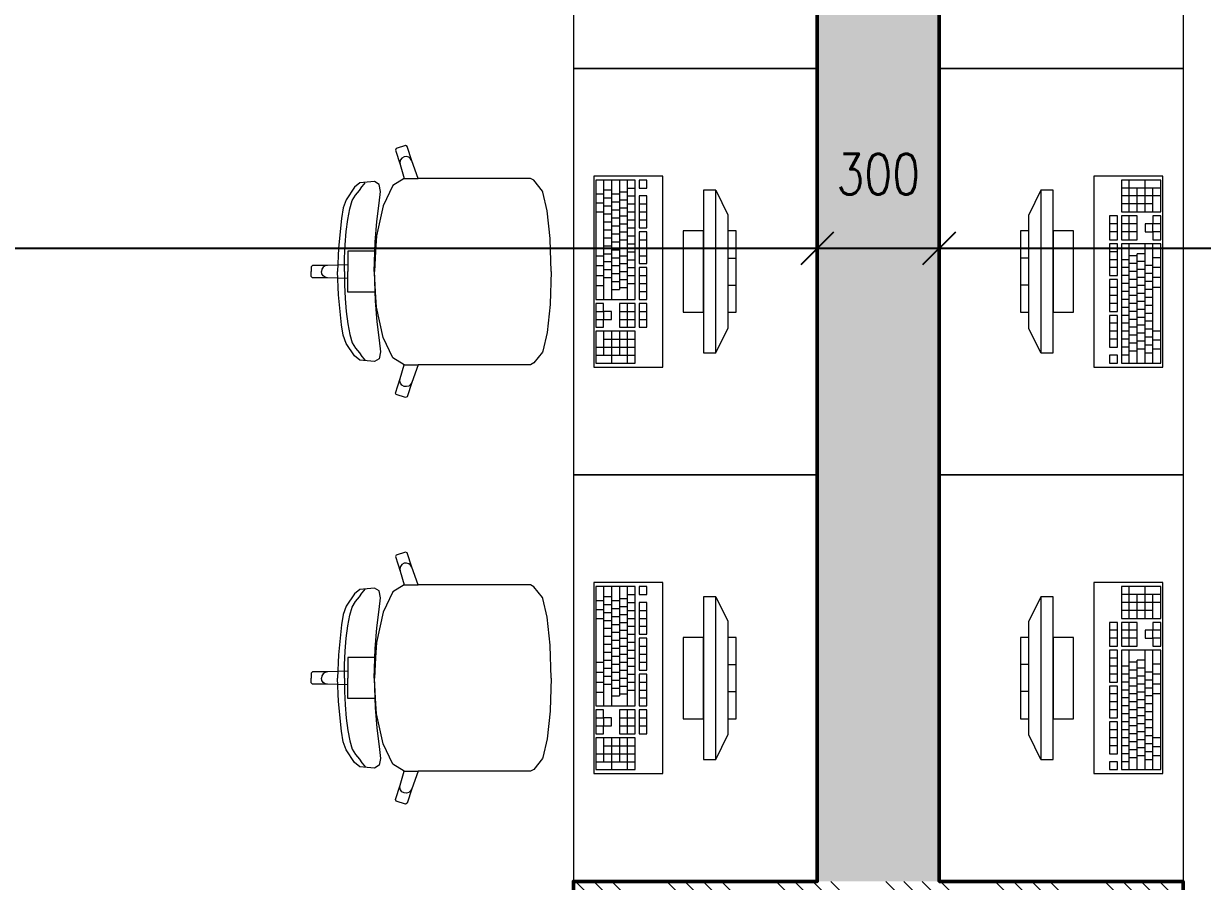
# Model space of a CAD drawing. Header units: millimetres. Extents: x 89194 to 559352, y -753138 to -204019.
# Drawn here: x 342595 to 345496, y -415149 to -413039 of the extents above; entities that cross this region are included whole.
import ezdxf

# ---------------------------------------------------------------- set-up
doc = ezdxf.new("R2010")
doc.units = ezdxf.units.MM
doc.header["$LTSCALE"] = 400
doc.header["$PDMODE"] = 3
for name, color, linetype, lineweight in [('RG_koty', 7, 'Continuous', 9), ('RG_nábytek', 32, 'Continuous', 9), ('RG_zdivo nové', 1, 'Continuous', 50), ('RG_šrafy', 253, 'Continuous', 9)]:
    doc.layers.add(name, color=color, linetype=linetype, lineweight=lineweight)
doc.styles.add('Koty', font='romans.shx', dxfattribs={"width": 0.8})
doc.dimstyles.new('RG_50_vnitřní', dxfattribs={"dimscale": 50, "dimtxt": 2, "dimasz": 1.6, "dimexe": 1.15, "dimexo": 0, "dimgap": 1, "dimtad": 1, "dimdec": 0, "dimrnd": 5, "dimzin": 0, "dimdsep": 46, "dimtxsty": 'Koty', "dimblk1": 'OBLIQUE', "dimblk2": 'OBLIQUE', "dimsah": 1, "dimcen": 0.09, "dimclrd": 256, "dimclre": 256, "dimclrt": 2, "dimazin": 0, "dimtfac": 1, "dimtdec": 0, "dimtmove": 2, "dimatfit": 3, "dimfxl": 1.15, "dimfxlon": 1, "dimtolj": 1, "dimtzin": 0, "dimarcsym": 0})

# ---------------------------------------------------------------- blocks, each defined once
blk = doc.blocks.new('nabytek_c_1_01')
at = {"layer": 'RG_nábytek'}
for p, q in [((343948.4, -412098.9), (343948.4, -413098.9)), ((344548.4, -413098.9), (344548.4, -412098.9)), ((343948.4, -413098.9), (344548.4, -413098.9)), ((344548.4, -413098.9), (343948.4, -413098.9)), ((343948.4, -413098.9), (343948.4, -414098.9)), ((344548.4, -414098.9), (344548.4, -413098.9)), ((343512.5, -413296.4), (343510.6, -413300.2)), ((343510.6, -413300.2), (343522, -413335.6)), ((343535.2, -413288.9), (343512.5, -413296.4)), ((343539, -413290.9), (343535.2, -413288.9)), ((343550.4, -413326.3), (343539, -413290.9)), ((343522.9, -413324.1), (343521.3, -413329.8)), ((343521.3, -413329.8), (343522, -413335.6)), ((343526.5, -413319.5), (343522.9, -413324.1)), ((343531.6, -413316.6), (343526.5, -413319.5)), ((343537.4, -413315.9), (343531.6, -413316.6)), ((343543, -413317.5), (343537.4, -413315.9)), ((343547.6, -413321.2), (343543, -413317.5)), ((343550.4, -413326.3), (343547.6, -413321.2)), ((343566.1, -413369.7), (343550.4, -413326.3)), ((343522, -413335.6), (343531.6, -413369.8)), ((343422.6, -413380.8), (343409.4, -413391.4)), ((343458.7, -413377.5), (343422.6, -413380.8)), ((343428, -413390.2), (343433.2, -413383.9)), ((343433.2, -413383.9), (343435.8, -413380.2)), ((343470.2, -413384.3), (343458.7, -413377.5)), ((343473.3, -413401.5), (343470.2, -413384.3)), ((343503.8, -413387.1), (343480, -413436.8)), ((343531.6, -413369.8), (343503.8, -413387.1)), ((343531.8, -413369.7), (343531.6, -413369.8)), ((343531.8, -413369.7), (343566.1, -413369.7)), ((343775.2, -413369.7), (343566.1, -413369.7)), ((343811.3, -413369.7), (343775.2, -413369.7)), ((343842.3, -413369.7), (343811.3, -413369.7)), ((343850.9, -413374.2), (343842.3, -413369.7)), ((343872.1, -413401), (343850.9, -413374.2)), ((344168.4, -413363.9), (343998.4, -413363.9)), ((343998.4, -413363.9), (343998.4, -413833.9)), ((344003.2, -413373.7), (344003.2, -413667.5)), ((344100.2, -413373.7), (344003.2, -413373.7)), ((344022.6, -413373.7), (344022.6, -413667.5)), ((344042, -413373.7), (344042, -413667.5)), ((344061.4, -413373.7), (344061.4, -413643)), ((344080.8, -413373.7), (344080.8, -413667.5)), ((344100.2, -413667.5), (344100.2, -413373.7)), ((344109.9, -413373.7), (344109.9, -413393.3)), ((344129.3, -413373.7), (344109.9, -413373.7)), ((344129.3, -413393.3), (344129.3, -413373.7)), ((344168.4, -413833.9), (344168.4, -413363.9)), ((343409.4, -413391.4), (343389.3, -413422.4)), ((343404.1, -413424.1), (343411.8, -413410.9)), ((343411.8, -413410.9), (343421.8, -413399.2)), ((343421.8, -413399.2), (343428, -413390.2)), ((343470.7, -413430.4), (343473.3, -413401.5)), ((343872.9, -413403.2), (343872.1, -413401)), ((343883.6, -413449.1), (343872.9, -413403.2)), ((344003.2, -413408), (344022.6, -413408)), ((344022.6, -413398.2), (344042, -413398.2)), ((344042, -413408), (344061.4, -413408)), ((344061.4, -413403.1), (344080.8, -413403.1)), ((344080.8, -413393.3), (344100.2, -413393.3)), ((344080.8, -413412.9), (344100.2, -413412.9)), ((344109.9, -413393.3), (344129.3, -413393.3)), ((344109.9, -413412.9), (344109.9, -413491.2)), ((344129.3, -413412.9), (344109.9, -413412.9)), ((344129.3, -413491.2), (344129.3, -413412.9)), ((344268.4, -413398.9), (344268.4, -413798.9)), ((344298.4, -413398.9), (344268.4, -413398.9)), ((344298.4, -413798.9), (344298.4, -413398.9)), ((344298.4, -413398.9), (344328.4, -413458.9)), ((343382.1, -413442.4), (343377.3, -413468.2)), ((343389.3, -413422.4), (343382.1, -413442.4)), ((343392.9, -413470.4), (343397.8, -413444.5)), ((343397.8, -413444.5), (343404.1, -413424.1)), ((343480, -413436.8), (343464.1, -413511.2)), ((343464.9, -413475.7), (343470.7, -413430.4)), ((344003.2, -413430), (344022.6, -413430)), ((344022.6, -413417.8), (344042, -413417.8)), ((344022.6, -413437.4), (344042, -413437.4)), ((344042, -413427.6), (344061.4, -413427.6)), ((344061.4, -413422.7), (344080.8, -413422.7)), ((344061.4, -413442.3), (344080.8, -413442.3)), ((344080.8, -413432.5), (344100.2, -413432.5)), ((344109.9, -413432.5), (344129.3, -413432.5)), ((343377.3, -413468.2), (343370.3, -413541.4)), ((343389.2, -413500.4), (343392.9, -413470.4)), ((343890.8, -413517.8), (343883.6, -413449.1)), ((344003.2, -413452.1), (344022.6, -413452.1)), ((344022.6, -413457), (344042, -413457)), ((344042, -413447.2), (344061.4, -413447.2)), ((344042, -413466.8), (344061.4, -413466.8)), ((344061.4, -413461.9), (344080.8, -413461.9)), ((344080.8, -413452.1), (344100.2, -413452.1)), ((344080.8, -413471.6), (344100.2, -413471.6)), ((344109.9, -413452.1), (344129.3, -413452.1)), ((344109.9, -413471.6), (344129.3, -413471.6)), ((344328.4, -413458.9), (344328.4, -413738.9)), ((343386.7, -413532.9), (343389.2, -413500.4)), ((343460.2, -413526.6), (343464.9, -413475.7)), ((344022.6, -413476.5), (344042, -413476.5)), ((344022.6, -413496.1), (344042, -413496.1)), ((344042, -413486.3), (344061.4, -413486.3)), ((344061.4, -413481.4), (344080.8, -413481.4)), ((344061.4, -413501), (344080.8, -413501)), ((344080.8, -413491.2), (344100.2, -413491.2)), ((344109.9, -413491.2), (344129.3, -413491.2)), ((344109.9, -413501), (344109.9, -413579.4)), ((344129.3, -413501), (344109.9, -413501)), ((344129.3, -413579.4), (344129.3, -413501)), ((344218.4, -413498.9), (344218.4, -413698.9)), ((344268.4, -413498.9), (344218.4, -413498.9)), ((344268.4, -413698.9), (344268.4, -413498.9)), ((344328.4, -413498.9), (344328.4, -413698.9)), ((344348.4, -413498.9), (344328.4, -413498.9)), ((344348.4, -413698.9), (344348.4, -413498.9)), ((343385.2, -413566.2), (343386.7, -413532.9)), ((343457.9, -413598.9), (343460.2, -413526.6)), ((343464.1, -413511.2), (343461.7, -413548.6)), ((343890.9, -413518.9), (343890.8, -413517.8)), ((343893.4, -413598.9), (343890.9, -413518.9)), ((344022.6, -413515.7), (344042, -413515.7)), ((344042, -413505.9), (344061.4, -413505.9)), ((344042, -413525.5), (344061.4, -413525.5)), ((344061.4, -413520.6), (344080.8, -413520.6)), ((344080.8, -413510.8), (344100.2, -413510.8)), ((344080.8, -413530.4), (344100.2, -413530.4)), ((344109.9, -413520.6), (344129.3, -413520.6)), ((343370.3, -413541.4), (343368.1, -413598.9)), ((343423, -413548.6), (343393.1, -413548.6)), ((343393.1, -413548.6), (343393.1, -413582)), ((343461.7, -413548.6), (343423, -413548.6)), ((343461.7, -413548.6), (343458.5, -413598.9)), ((344003.2, -413559.8), (344022.6, -413559.8)), ((344022.6, -413535.3), (344042, -413535.3)), ((344022.6, -413554.9), (344042, -413554.9)), ((344042, -413545.1), (344061.4, -413545.1)), ((344061.4, -413540.2), (344080.8, -413540.2)), ((344061.4, -413559.8), (344080.8, -413559.8)), ((344080.8, -413550), (344100.2, -413550)), ((344109.9, -413540.2), (344129.3, -413540.2)), ((344109.9, -413559.8), (344129.3, -413559.8)), ((343306.3, -413583.8), (343303.4, -413586.9)), ((343303.4, -413586.9), (343303.4, -413598.9)), ((343343.2, -413583.8), (343306.3, -413583.8)), ((343332.7, -413588.3), (343329.4, -413593.2)), ((343337.5, -413585), (343332.7, -413588.3)), ((343343.2, -413583.8), (343337.5, -413585)), ((343393.1, -413582), (343343.2, -413583.8)), ((343384.7, -413598.9), (343385.2, -413566.2)), ((343393.1, -413582), (343393.1, -413598.9)), ((344003.2, -413584.3), (344022.6, -413584.3)), ((344022.6, -413574.5), (344042, -413574.5)), ((344042, -413564.7), (344061.4, -413564.7)), ((344042, -413584.3), (344061.4, -413584.3)), ((344061.4, -413579.4), (344080.8, -413579.4)), ((344080.8, -413569.6), (344100.2, -413569.6)), ((344080.8, -413589.1), (344100.2, -413589.1)), ((344109.9, -413579.4), (344129.3, -413579.4)), ((344109.9, -413589.1), (344109.9, -413667.5)), ((344129.3, -413589.1), (344109.9, -413589.1)), ((344129.3, -413667.5), (344129.3, -413589.1)), ((344328.4, -413565.6), (344348.4, -413565.6)), ((343303.4, -413611), (343303.4, -413598.9)), ((343306.3, -413614), (343303.4, -413611)), ((343343.2, -413614), (343306.3, -413614)), ((343329.4, -413593.2), (343328.3, -413598.9)), ((343329.4, -413604.7), (343328.3, -413598.9)), ((343332.7, -413609.6), (343329.4, -413604.7)), ((343337.5, -413612.9), (343332.7, -413609.6)), ((343343.2, -413614), (343337.5, -413612.9)), ((343393.1, -413615.8), (343343.2, -413614)), ((343370.3, -413656.4), (343368.1, -413598.9)), ((343384.7, -413598.9), (343385.2, -413631.7)), ((343393.1, -413615.8), (343393.1, -413598.9)), ((343393.1, -413649.3), (343393.1, -413615.8)), ((343457.9, -413598.9), (343460.2, -413671.2)), ((343461.7, -413649.3), (343458.5, -413598.9)), ((343893.4, -413598.9), (343890.9, -413679)), ((344003.2, -413608.7), (344022.6, -413608.7)), ((344022.6, -413594), (344042, -413594)), ((344022.6, -413613.6), (344042, -413613.6)), ((344042, -413603.8), (344061.4, -413603.8)), ((344061.4, -413598.9), (344080.8, -413598.9)), ((344061.4, -413618.5), (344080.8, -413618.5)), ((344080.8, -413608.7), (344100.2, -413608.7)), ((344109.9, -413608.7), (344129.3, -413608.7)), ((343385.2, -413631.7), (343386.7, -413665)), ((344003.2, -413633.2), (344022.6, -413633.2)), ((344042, -413623.4), (344061.4, -413623.4)), ((344042, -413643), (344061.4, -413643)), ((344061.4, -413638.1), (344080.8, -413638.1)), ((344080.8, -413628.3), (344100.2, -413628.3)), ((344109.9, -413628.3), (344129.3, -413628.3)), ((344109.9, -413647.9), (344129.3, -413647.9)), ((344328.4, -413632.3), (344348.4, -413632.3)), ((343377.3, -413729.6), (343370.3, -413656.4)), ((343386.7, -413665), (343389.2, -413697.5)), ((343423, -413649.3), (343393.1, -413649.3)), ((343461.7, -413649.3), (343423, -413649.3)), ((343460.2, -413671.2), (343464.9, -413722.2)), ((343464.1, -413686.7), (343461.7, -413649.3)), ((344003.2, -413667.5), (344100.2, -413667.5)), ((344003.2, -413677.3), (344003.2, -413736)), ((344022.6, -413677.3), (344003.2, -413677.3)), ((344022.6, -413696.9), (344022.6, -413677.3)), ((344061.4, -413677.3), (344061.4, -413736)), ((344100.2, -413677.3), (344061.4, -413677.3)), ((344080.8, -413677.3), (344080.8, -413736)), ((344100.2, -413736), (344100.2, -413677.3)), ((344109.9, -413667.5), (344129.3, -413667.5)), ((344109.9, -413677.3), (344109.9, -413736)), ((344129.3, -413677.3), (344109.9, -413677.3)), ((344129.3, -413736), (344129.3, -413677.3)), ((343389.2, -413697.5), (343392.9, -413727.5)), ((343480, -413761.1), (343464.1, -413686.7)), ((343890.8, -413680), (343883.6, -413748.8)), ((343890.9, -413679), (343890.8, -413680)), ((344003.2, -413696.9), (344022.6, -413696.9)), ((344042, -413696.9), (344022.6, -413696.9)), ((344022.6, -413696.9), (344022.6, -413716.4)), ((344042, -413716.4), (344042, -413696.9)), ((344061.4, -413696.9), (344100.2, -413696.9)), ((344109.9, -413696.9), (344129.3, -413696.9)), ((344218.4, -413698.9), (344268.4, -413698.9)), ((344328.4, -413698.9), (344348.4, -413698.9)), ((343382.1, -413755.5), (343377.3, -413729.6)), ((343392.9, -413727.5), (343397.8, -413753.4)), ((343464.9, -413722.2), (343470.7, -413767.5)), ((344003.2, -413716.4), (344022.6, -413716.4)), ((344022.6, -413736), (344022.6, -413716.4)), ((344022.6, -413716.4), (344042, -413716.4)), ((344061.4, -413716.4), (344100.2, -413716.4)), ((344109.9, -413716.4), (344129.3, -413716.4)), ((343389.3, -413775.5), (343382.1, -413755.5)), ((343397.8, -413753.4), (343404.1, -413773.8)), ((343503.8, -413810.8), (343480, -413761.1)), ((343883.6, -413748.8), (343872.9, -413794.7)), ((344003.2, -413736), (344022.6, -413736)), ((344003.2, -413745.8), (344003.2, -413824.1)), ((344100.2, -413745.8), (344003.2, -413745.8)), ((344022.6, -413745.8), (344022.6, -413804.6)), ((344042, -413745.8), (344042, -413824.1)), ((344061.4, -413736), (344100.2, -413736)), ((344061.4, -413745.8), (344061.4, -413804.6)), ((344080.8, -413745.8), (344080.8, -413824.1)), ((344100.2, -413824.1), (344100.2, -413745.8)), ((344109.9, -413736), (344129.3, -413736)), ((344298.4, -413798.9), (344328.4, -413738.9)), ((343409.4, -413806.5), (343389.3, -413775.5)), ((343404.1, -413773.8), (343411.8, -413787)), ((343411.8, -413787), (343421.8, -413798.7)), ((343470.7, -413767.5), (343473.3, -413796.4)), ((344003.2, -413785), (344100.2, -413785)), ((344022.6, -413765.4), (344100.2, -413765.4)), ((343422.6, -413817), (343409.4, -413806.5)), ((343421.8, -413798.7), (343428, -413807.7)), ((343458.7, -413820.3), (343422.6, -413817)), ((343428, -413807.7), (343433.2, -413814)), ((343433.2, -413814), (343435.8, -413817.7)), ((343470.2, -413813.6), (343458.7, -413820.3)), ((343473.3, -413796.4), (343470.2, -413813.6)), ((343531.6, -413828.1), (343503.8, -413810.8)), ((343872.1, -413796.9), (343850.9, -413823.7)), ((343872.9, -413794.7), (343872.1, -413796.9)), ((344003.2, -413804.6), (344100.2, -413804.6)), ((344268.4, -413798.9), (344298.4, -413798.9)), ((343522, -413862.3), (343531.6, -413828.1)), ((343531.8, -413828.2), (343531.6, -413828.1)), ((343531.8, -413828.2), (343566.1, -413828.2)), ((343566.1, -413828.2), (343550.4, -413871.6)), ((343775.2, -413828.2), (343566.1, -413828.2)), ((343811.3, -413828.2), (343775.2, -413828.2)), ((343842.3, -413828.2), (343811.3, -413828.2)), ((343850.9, -413823.7), (343842.3, -413828.2)), ((343998.4, -413833.9), (344168.4, -413833.9)), ((344003.2, -413824.1), (344100.2, -413824.1)), ((343510.6, -413897.7), (343522, -413862.3)), ((343521.3, -413868.1), (343522, -413862.3)), ((343522.9, -413873.8), (343521.3, -413868.1)), ((343526.5, -413878.4), (343522.9, -413873.8)), ((343531.6, -413881.3), (343526.5, -413878.4)), ((343543, -413880.4), (343537.4, -413882)), ((343550.4, -413871.6), (343539, -413907)), ((343547.6, -413876.7), (343543, -413880.4)), ((343550.4, -413871.6), (343547.6, -413876.7)), ((343512.5, -413901.5), (343510.6, -413897.7)), ((343535.2, -413908.9), (343512.5, -413901.5)), ((343537.4, -413882), (343531.6, -413881.3)), ((343539, -413907), (343535.2, -413908.9)), ((343948.4, -414098.9), (344548.4, -414098.9)), ((344548.4, -414098.9), (343948.4, -414098.9)), ((343948.4, -414098.9), (343948.4, -415098.9)), ((344548.4, -415098.9), (344548.4, -414098.9)), ((343512.5, -414296.4), (343510.6, -414300.2)), ((343510.6, -414300.2), (343522, -414335.6)), ((343535.2, -414288.9), (343512.5, -414296.4)), ((343537.4, -414315.9), (343531.6, -414316.6)), ((343539, -414290.9), (343535.2, -414288.9)), ((343543, -414317.5), (343537.4, -414315.9)), ((343550.4, -414326.3), (343539, -414290.9)), ((343522.9, -414324.1), (343521.3, -414329.8)), ((343521.3, -414329.8), (343522, -414335.6)), ((343522, -414335.6), (343531.6, -414369.8)), ((343526.5, -414319.5), (343522.9, -414324.1)), ((343531.6, -414316.6), (343526.5, -414319.5)), ((343547.6, -414321.2), (343543, -414317.5)), ((343550.4, -414326.3), (343547.6, -414321.2)), ((343566.1, -414369.7), (343550.4, -414326.3)), ((343531.6, -414369.8), (343503.8, -414387.1)), ((343531.8, -414369.7), (343531.6, -414369.8)), ((343531.8, -414369.7), (343566.1, -414369.7)), ((343775.2, -414369.7), (343566.1, -414369.7)), ((343811.3, -414369.7), (343775.2, -414369.7)), ((343842.3, -414369.7), (343811.3, -414369.7)), ((343850.9, -414374.2), (343842.3, -414369.7)), ((344168.4, -414363.9), (343998.4, -414363.9)), ((343998.4, -414363.9), (343998.4, -414833.9)), ((344003.2, -414373.7), (344003.2, -414667.5)), ((344100.2, -414373.7), (344003.2, -414373.7)), ((344022.6, -414373.7), (344022.6, -414667.5)), ((344042, -414373.7), (344042, -414667.5)), ((344061.4, -414373.7), (344061.4, -414643)), ((344080.8, -414373.7), (344080.8, -414667.5)), ((344100.2, -414667.5), (344100.2, -414373.7)), ((344109.9, -414373.7), (344109.9, -414393.3)), ((344129.3, -414373.7), (344109.9, -414373.7)), ((344129.3, -414393.3), (344129.3, -414373.7)), ((344168.4, -414833.9), (344168.4, -414363.9)), ((343409.4, -414391.4), (343389.3, -414422.4)), ((343422.6, -414380.8), (343409.4, -414391.4)), ((343411.8, -414410.9), (343421.8, -414399.2)), ((343421.8, -414399.2), (343428, -414390.2)), ((343458.7, -414377.5), (343422.6, -414380.8)), ((343428, -414390.2), (343433.2, -414383.9)), ((343433.2, -414383.9), (343435.8, -414380.2)), ((343470.2, -414384.3), (343458.7, -414377.5)), ((343473.3, -414401.5), (343470.2, -414384.3)), ((343470.7, -414430.4), (343473.3, -414401.5)), ((343503.8, -414387.1), (343480, -414436.8)), ((343872.1, -414401), (343850.9, -414374.2)), ((343872.9, -414403.2), (343872.1, -414401)), ((344022.6, -414398.2), (344042, -414398.2)), ((344080.8, -414393.3), (344100.2, -414393.3)), ((344109.9, -414393.3), (344129.3, -414393.3)), ((344268.4, -414398.9), (344268.4, -414798.9)), ((344298.4, -414398.9), (344268.4, -414398.9)), ((344298.4, -414798.9), (344298.4, -414398.9)), ((344298.4, -414398.9), (344328.4, -414458.9)), ((343389.3, -414422.4), (343382.1, -414442.4)), ((343397.8, -414444.5), (343404.1, -414424.1)), ((343404.1, -414424.1), (343411.8, -414410.9)), ((343464.9, -414475.7), (343470.7, -414430.4)), ((343883.6, -414449.1), (343872.9, -414403.2)), ((344003.2, -414408), (344022.6, -414408)), ((344003.2, -414430), (344022.6, -414430)), ((344022.6, -414417.8), (344042, -414417.8)), ((344042, -414408), (344061.4, -414408)), ((344042, -414427.6), (344061.4, -414427.6)), ((344061.4, -414403.1), (344080.8, -414403.1)), ((344061.4, -414422.7), (344080.8, -414422.7)), ((344080.8, -414412.9), (344100.2, -414412.9)), ((344109.9, -414412.9), (344109.9, -414491.2)), ((344129.3, -414412.9), (344109.9, -414412.9)), ((344129.3, -414491.2), (344129.3, -414412.9)), ((343382.1, -414442.4), (343377.3, -414468.2)), ((343392.9, -414470.4), (343397.8, -414444.5)), ((343480, -414436.8), (343464.1, -414511.2)), ((343890.8, -414517.8), (343883.6, -414449.1)), ((344003.2, -414452.1), (344022.6, -414452.1)), ((344022.6, -414437.4), (344042, -414437.4)), ((344022.6, -414457), (344042, -414457)), ((344042, -414447.2), (344061.4, -414447.2)), ((344061.4, -414442.3), (344080.8, -414442.3)), ((344080.8, -414432.5), (344100.2, -414432.5)), ((344080.8, -414452.1), (344100.2, -414452.1)), ((344109.9, -414432.5), (344129.3, -414432.5)), ((344109.9, -414452.1), (344129.3, -414452.1)), ((344328.4, -414458.9), (344328.4, -414738.9)), ((343377.3, -414468.2), (343370.3, -414541.4)), ((343389.2, -414500.4), (343392.9, -414470.4)), ((343460.2, -414526.6), (343464.9, -414475.7)), ((344022.6, -414476.5), (344042, -414476.5)), ((344042, -414466.8), (344061.4, -414466.8)), ((344042, -414486.3), (344061.4, -414486.3)), ((344061.4, -414461.9), (344080.8, -414461.9)), ((344061.4, -414481.4), (344080.8, -414481.4)), ((344080.8, -414471.6), (344100.2, -414471.6)), ((344109.9, -414471.6), (344129.3, -414471.6)), ((343386.7, -414532.9), (343389.2, -414500.4)), ((343464.1, -414511.2), (343461.7, -414548.6)), ((343890.9, -414518.9), (343890.8, -414517.8)), ((343893.4, -414598.9), (343890.9, -414518.9)), ((344022.6, -414496.1), (344042, -414496.1)), ((344022.6, -414515.7), (344042, -414515.7)), ((344042, -414505.9), (344061.4, -414505.9)), ((344061.4, -414501), (344080.8, -414501)), ((344080.8, -414491.2), (344100.2, -414491.2)), ((344080.8, -414510.8), (344100.2, -414510.8)), ((344109.9, -414491.2), (344129.3, -414491.2)), ((344109.9, -414501), (344109.9, -414579.4)), ((344129.3, -414501), (344109.9, -414501)), ((344129.3, -414579.4), (344129.3, -414501)), ((344218.4, -414498.9), (344218.4, -414698.9)), ((344268.4, -414498.9), (344218.4, -414498.9)), ((344268.4, -414698.9), (344268.4, -414498.9)), ((344328.4, -414498.9), (344328.4, -414698.9)), ((344348.4, -414498.9), (344328.4, -414498.9)), ((344348.4, -414698.9), (344348.4, -414498.9)), ((343370.3, -414541.4), (343368.1, -414598.9)), ((343385.2, -414566.2), (343386.7, -414532.9)), ((343457.9, -414598.9), (343460.2, -414526.6)), ((344022.6, -414535.3), (344042, -414535.3)), ((344042, -414525.5), (344061.4, -414525.5)), ((344042, -414545.1), (344061.4, -414545.1)), ((344061.4, -414520.6), (344080.8, -414520.6)), ((344061.4, -414540.2), (344080.8, -414540.2)), ((344080.8, -414530.4), (344100.2, -414530.4)), ((344109.9, -414520.6), (344129.3, -414520.6)), ((344109.9, -414540.2), (344129.3, -414540.2)), ((343384.7, -414598.9), (343385.2, -414566.2)), ((343423, -414548.6), (343393.1, -414548.6)), ((343393.1, -414548.6), (343393.1, -414582)), ((343461.7, -414548.6), (343423, -414548.6)), ((343461.7, -414548.6), (343458.5, -414598.9)), ((344003.2, -414559.8), (344022.6, -414559.8)), ((344022.6, -414554.9), (344042, -414554.9)), ((344022.6, -414574.5), (344042, -414574.5)), ((344042, -414564.7), (344061.4, -414564.7)), ((344061.4, -414559.8), (344080.8, -414559.8)), ((344080.8, -414550), (344100.2, -414550)), ((344080.8, -414569.6), (344100.2, -414569.6)), ((344109.9, -414559.8), (344129.3, -414559.8)), ((344328.4, -414565.6), (344348.4, -414565.6)), ((343306.3, -414583.8), (343303.4, -414586.9)), ((343303.4, -414586.9), (343303.4, -414598.9)), ((343303.4, -414611), (343303.4, -414598.9)), ((343343.2, -414583.8), (343306.3, -414583.8)), ((343329.4, -414593.2), (343328.3, -414598.9)), ((343329.4, -414604.7), (343328.3, -414598.9)), ((343332.7, -414588.3), (343329.4, -414593.2)), ((343332.7, -414609.6), (343329.4, -414604.7)), ((343337.5, -414585), (343332.7, -414588.3)), ((343343.2, -414583.8), (343337.5, -414585)), ((343393.1, -414582), (343343.2, -414583.8)), ((343370.3, -414656.4), (343368.1, -414598.9)), ((343384.7, -414598.9), (343385.2, -414631.7)), ((343393.1, -414582), (343393.1, -414598.9)), ((343393.1, -414615.8), (343393.1, -414598.9)), ((343457.9, -414598.9), (343460.2, -414671.2)), ((343461.7, -414649.3), (343458.5, -414598.9)), ((343893.4, -414598.9), (343890.9, -414679)), ((344003.2, -414584.3), (344022.6, -414584.3)), ((344022.6, -414594), (344042, -414594)), ((344042, -414584.3), (344061.4, -414584.3)), ((344042, -414603.8), (344061.4, -414603.8)), ((344061.4, -414579.4), (344080.8, -414579.4)), ((344061.4, -414598.9), (344080.8, -414598.9)), ((344080.8, -414589.1), (344100.2, -414589.1)), ((344109.9, -414579.4), (344129.3, -414579.4)), ((344109.9, -414589.1), (344109.9, -414667.5)), ((344129.3, -414589.1), (344109.9, -414589.1)), ((344129.3, -414667.5), (344129.3, -414589.1)), ((343306.3, -414614), (343303.4, -414611)), ((343343.2, -414614), (343306.3, -414614)), ((343337.5, -414612.9), (343332.7, -414609.6)), ((343343.2, -414614), (343337.5, -414612.9)), ((343393.1, -414615.8), (343343.2, -414614)), ((343385.2, -414631.7), (343386.7, -414665)), ((343393.1, -414649.3), (343393.1, -414615.8)), ((344003.2, -414608.7), (344022.6, -414608.7)), ((344003.2, -414633.2), (344022.6, -414633.2)), ((344022.6, -414613.6), (344042, -414613.6)), ((344042, -414623.4), (344061.4, -414623.4)), ((344061.4, -414618.5), (344080.8, -414618.5)), ((344080.8, -414608.7), (344100.2, -414608.7)), ((344080.8, -414628.3), (344100.2, -414628.3)), ((344109.9, -414608.7), (344129.3, -414608.7)), ((344109.9, -414628.3), (344129.3, -414628.3)), ((344328.4, -414632.3), (344348.4, -414632.3)), ((343377.3, -414729.6), (343370.3, -414656.4)), ((343423, -414649.3), (343393.1, -414649.3)), ((343461.7, -414649.3), (343423, -414649.3)), ((343464.1, -414686.7), (343461.7, -414649.3)), ((344042, -414643), (344061.4, -414643)), ((344061.4, -414638.1), (344080.8, -414638.1)), ((344109.9, -414647.9), (344129.3, -414647.9)), ((343386.7, -414665), (343389.2, -414697.5)), ((343460.2, -414671.2), (343464.9, -414722.2)), ((343480, -414761.1), (343464.1, -414686.7)), ((343890.8, -414680), (343883.6, -414748.8)), ((343890.9, -414679), (343890.8, -414680)), ((344003.2, -414667.5), (344100.2, -414667.5)), ((344003.2, -414677.3), (344003.2, -414736)), ((344022.6, -414677.3), (344003.2, -414677.3)), ((344022.6, -414696.9), (344022.6, -414677.3)), ((344061.4, -414677.3), (344061.4, -414736)), ((344100.2, -414677.3), (344061.4, -414677.3)), ((344080.8, -414677.3), (344080.8, -414736)), ((344100.2, -414736), (344100.2, -414677.3)), ((344109.9, -414667.5), (344129.3, -414667.5)), ((344109.9, -414677.3), (344109.9, -414736)), ((344129.3, -414677.3), (344109.9, -414677.3)), ((344129.3, -414736), (344129.3, -414677.3)), ((343389.2, -414697.5), (343392.9, -414727.5)), ((344003.2, -414696.9), (344022.6, -414696.9)), ((344003.2, -414716.4), (344022.6, -414716.4)), ((344042, -414696.9), (344022.6, -414696.9)), ((344022.6, -414696.9), (344022.6, -414716.4)), ((344022.6, -414736), (344022.6, -414716.4)), ((344022.6, -414716.4), (344042, -414716.4)), ((344042, -414716.4), (344042, -414696.9)), ((344061.4, -414696.9), (344100.2, -414696.9)), ((344061.4, -414716.4), (344100.2, -414716.4)), ((344109.9, -414696.9), (344129.3, -414696.9)), ((344109.9, -414716.4), (344129.3, -414716.4)), ((344218.4, -414698.9), (344268.4, -414698.9)), ((344328.4, -414698.9), (344348.4, -414698.9)), ((343382.1, -414755.5), (343377.3, -414729.6)), ((343392.9, -414727.5), (343397.8, -414753.4)), ((343464.9, -414722.2), (343470.7, -414767.5)), ((343883.6, -414748.8), (343872.9, -414794.7)), ((344003.2, -414736), (344022.6, -414736)), ((344003.2, -414745.8), (344003.2, -414824.1)), ((344100.2, -414745.8), (344003.2, -414745.8)), ((344022.6, -414745.8), (344022.6, -414804.6)), ((344042, -414745.8), (344042, -414824.1)), ((344061.4, -414736), (344100.2, -414736)), ((344061.4, -414745.8), (344061.4, -414804.6)), ((344080.8, -414745.8), (344080.8, -414824.1)), ((344100.2, -414824.1), (344100.2, -414745.8)), ((344109.9, -414736), (344129.3, -414736)), ((344298.4, -414798.9), (344328.4, -414738.9)), ((343389.3, -414775.5), (343382.1, -414755.5)), ((343409.4, -414806.5), (343389.3, -414775.5)), ((343397.8, -414753.4), (343404.1, -414773.8)), ((343404.1, -414773.8), (343411.8, -414787)), ((343470.7, -414767.5), (343473.3, -414796.4)), ((343503.8, -414810.8), (343480, -414761.1)), ((344022.6, -414765.4), (344100.2, -414765.4)), ((343422.6, -414817), (343409.4, -414806.5)), ((343411.8, -414787), (343421.8, -414798.7)), ((343421.8, -414798.7), (343428, -414807.7)), ((343428, -414807.7), (343433.2, -414814)), ((343473.3, -414796.4), (343470.2, -414813.6)), ((343872.1, -414796.9), (343850.9, -414823.7)), ((343872.9, -414794.7), (343872.1, -414796.9)), ((344003.2, -414785), (344100.2, -414785)), ((344003.2, -414804.6), (344100.2, -414804.6)), ((344268.4, -414798.9), (344298.4, -414798.9)), ((343458.7, -414820.3), (343422.6, -414817)), ((343433.2, -414814), (343435.8, -414817.7)), ((343470.2, -414813.6), (343458.7, -414820.3)), ((343531.6, -414828.1), (343503.8, -414810.8)), ((343522, -414862.3), (343531.6, -414828.1)), ((343531.8, -414828.2), (343531.6, -414828.1)), ((343531.8, -414828.2), (343566.1, -414828.2)), ((343566.1, -414828.2), (343550.4, -414871.6)), ((343775.2, -414828.2), (343566.1, -414828.2)), ((343811.3, -414828.2), (343775.2, -414828.2)), ((343842.3, -414828.2), (343811.3, -414828.2)), ((343850.9, -414823.7), (343842.3, -414828.2)), ((343998.4, -414833.9), (344168.4, -414833.9)), ((344003.2, -414824.1), (344100.2, -414824.1)), ((343510.6, -414897.7), (343522, -414862.3)), ((343521.3, -414868.1), (343522, -414862.3)), ((343522.9, -414873.8), (343521.3, -414868.1)), ((343526.5, -414878.4), (343522.9, -414873.8)), ((343531.6, -414881.3), (343526.5, -414878.4)), ((343537.4, -414882), (343531.6, -414881.3)), ((343543, -414880.4), (343537.4, -414882)), ((343550.4, -414871.6), (343539, -414907)), ((343547.6, -414876.7), (343543, -414880.4)), ((343550.4, -414871.6), (343547.6, -414876.7)), ((343512.5, -414901.5), (343510.6, -414897.7)), ((343535.2, -414908.9), (343512.5, -414901.5)), ((343539, -414907), (343535.2, -414908.9)), ((343948.4, -415098.9), (344548.4, -415098.9))]:
    blk.add_line(p, q, dxfattribs=at)
blk = doc.blocks.new('nabytek_c_1_02')
at = {"layer": 'RG_nábytek'}
for p, q in [((344848.4, -413098.9), (344848.4, -412098.9)), ((345448.4, -412098.9), (345448.4, -413098.9)), ((345448.4, -413098.9), (344848.4, -413098.9)), ((344848.4, -413098.9), (345448.4, -413098.9)), ((344848.4, -414098.9), (344848.4, -413098.9)), ((345448.4, -413098.9), (345448.4, -414098.9)), ((345398.4, -413363.9), (345228.4, -413363.9)), ((345228.4, -413363.9), (345228.4, -413833.9)), ((345393.5, -413373.7), (345296.5, -413373.7)), ((345296.5, -413373.7), (345296.5, -413452.1)), ((345315.9, -413452.1), (345315.9, -413373.7)), ((345354.7, -413452.1), (345354.7, -413373.7)), ((345393.5, -413452.1), (345393.5, -413373.7)), ((345398.4, -413833.9), (345398.4, -413363.9)), ((345098.4, -413398.9), (345068.4, -413458.9)), ((345128.4, -413398.9), (345098.4, -413398.9)), ((345098.4, -413398.9), (345098.4, -413798.9)), ((345128.4, -413798.9), (345128.4, -413398.9)), ((345393.5, -413393.3), (345296.5, -413393.3)), ((345393.5, -413412.9), (345296.5, -413412.9)), ((345335.3, -413452.1), (345335.3, -413393.3)), ((345374.1, -413452.1), (345374.1, -413393.3)), ((345374.1, -413432.5), (345296.5, -413432.5)), ((345068.4, -413738.9), (345068.4, -413458.9)), ((345286.8, -413461.9), (345267.4, -413461.9)), ((345267.4, -413461.9), (345267.4, -413520.6)), ((345286.8, -413520.6), (345286.8, -413461.9)), ((345296.5, -413452.1), (345393.5, -413452.1)), ((345335.3, -413461.9), (345296.5, -413461.9)), ((345296.5, -413461.9), (345296.5, -413520.6)), ((345315.9, -413520.6), (345315.9, -413461.9)), ((345335.3, -413520.6), (345335.3, -413461.9)), ((345393.5, -413461.9), (345374.1, -413461.9)), ((345374.1, -413461.9), (345374.1, -413481.4)), ((345393.5, -413520.6), (345393.5, -413461.9)), ((345068.4, -413498.9), (345048.4, -413498.9)), ((345048.4, -413498.9), (345048.4, -413698.9)), ((345068.4, -413698.9), (345068.4, -413498.9)), ((345178.4, -413498.9), (345128.4, -413498.9)), ((345128.4, -413498.9), (345128.4, -413698.9)), ((345178.4, -413698.9), (345178.4, -413498.9)), ((345286.8, -413481.4), (345267.4, -413481.4)), ((345286.8, -413501), (345267.4, -413501)), ((345335.3, -413481.4), (345296.5, -413481.4)), ((345335.3, -413501), (345296.5, -413501)), ((345374.1, -413481.4), (345354.7, -413481.4)), ((345354.7, -413481.4), (345354.7, -413501)), ((345354.7, -413501), (345374.1, -413501)), ((345393.5, -413481.4), (345374.1, -413481.4)), ((345374.1, -413501), (345374.1, -413481.4)), ((345374.1, -413501), (345374.1, -413520.6)), ((345393.5, -413501), (345374.1, -413501)), ((345267.4, -413520.6), (345286.8, -413520.6)), ((345286.8, -413530.4), (345267.4, -413530.4)), ((345267.4, -413530.4), (345267.4, -413608.7)), ((345286.8, -413608.7), (345286.8, -413530.4)), ((345296.5, -413520.6), (345335.3, -413520.6)), ((345393.5, -413530.4), (345296.5, -413530.4)), ((345296.5, -413530.4), (345296.5, -413824.1)), ((345315.9, -413824.1), (345315.9, -413530.4)), ((345354.7, -413824.1), (345354.7, -413530.4)), ((345374.1, -413520.6), (345393.5, -413520.6)), ((345374.1, -413824.1), (345374.1, -413530.4)), ((345393.5, -413824.1), (345393.5, -413530.4)), ((345286.8, -413550), (345267.4, -413550)), ((345335.3, -413559.8), (345315.9, -413559.8)), ((345335.3, -413824.1), (345335.3, -413554.9)), ((345354.7, -413554.9), (345335.3, -413554.9)), ((345068.4, -413565.6), (345048.4, -413565.6)), ((345286.8, -413569.6), (345267.4, -413569.6)), ((345286.8, -413589.1), (345267.4, -413589.1)), ((345315.9, -413569.6), (345296.5, -413569.6)), ((345315.9, -413589.1), (345296.5, -413589.1)), ((345335.3, -413579.4), (345315.9, -413579.4)), ((345354.7, -413574.5), (345335.3, -413574.5)), ((345374.1, -413584.3), (345354.7, -413584.3)), ((345393.5, -413564.7), (345374.1, -413564.7)), ((345393.5, -413589.1), (345374.1, -413589.1)), ((345267.4, -413608.7), (345286.8, -413608.7)), ((345286.8, -413618.5), (345267.4, -413618.5)), ((345267.4, -413618.5), (345267.4, -413696.9)), ((345286.8, -413696.9), (345286.8, -413618.5)), ((345315.9, -413608.7), (345296.5, -413608.7)), ((345335.3, -413598.9), (345315.9, -413598.9)), ((345335.3, -413618.5), (345315.9, -413618.5)), ((345354.7, -413594), (345335.3, -413594)), ((345354.7, -413613.6), (345335.3, -413613.6)), ((345374.1, -413603.8), (345354.7, -413603.8)), ((345393.5, -413613.6), (345374.1, -413613.6)), ((345068.4, -413632.3), (345048.4, -413632.3)), ((345286.8, -413638.1), (345267.4, -413638.1)), ((345315.9, -413628.3), (345296.5, -413628.3)), ((345315.9, -413647.9), (345296.5, -413647.9)), ((345335.3, -413638.1), (345315.9, -413638.1)), ((345354.7, -413633.2), (345335.3, -413633.2)), ((345374.1, -413623.4), (345354.7, -413623.4)), ((345374.1, -413643), (345354.7, -413643)), ((345393.5, -413638.1), (345374.1, -413638.1)), ((345286.8, -413657.7), (345267.4, -413657.7)), ((345286.8, -413677.3), (345267.4, -413677.3)), ((345315.9, -413667.5), (345296.5, -413667.5)), ((345335.3, -413657.7), (345315.9, -413657.7)), ((345335.3, -413677.3), (345315.9, -413677.3)), ((345354.7, -413652.8), (345335.3, -413652.8)), ((345354.7, -413672.4), (345335.3, -413672.4)), ((345374.1, -413662.6), (345354.7, -413662.6)), ((345048.4, -413698.9), (345068.4, -413698.9)), ((345128.4, -413698.9), (345178.4, -413698.9)), ((345267.4, -413696.9), (345286.8, -413696.9)), ((345286.8, -413706.6), (345267.4, -413706.6)), ((345267.4, -413706.6), (345267.4, -413785)), ((345286.8, -413785), (345286.8, -413706.6)), ((345315.9, -413687.1), (345296.5, -413687.1)), ((345315.9, -413706.6), (345296.5, -413706.6)), ((345335.3, -413696.9), (345315.9, -413696.9)), ((345354.7, -413692), (345335.3, -413692)), ((345374.1, -413682.2), (345354.7, -413682.2)), ((345374.1, -413701.8), (345354.7, -413701.8)), ((345286.8, -413726.2), (345267.4, -413726.2)), ((345315.9, -413726.2), (345296.5, -413726.2)), ((345335.3, -413716.4), (345315.9, -413716.4)), ((345354.7, -413711.5), (345335.3, -413711.5)), ((345354.7, -413731.1), (345335.3, -413731.1)), ((345374.1, -413721.3), (345354.7, -413721.3)), ((345098.4, -413798.9), (345068.4, -413738.9)), ((345286.8, -413745.8), (345267.4, -413745.8)), ((345315.9, -413745.8), (345296.5, -413745.8)), ((345335.3, -413736), (345315.9, -413736)), ((345335.3, -413755.6), (345315.9, -413755.6)), ((345354.7, -413750.7), (345335.3, -413750.7)), ((345374.1, -413740.9), (345354.7, -413740.9)), ((345374.1, -413760.5), (345354.7, -413760.5)), ((345393.5, -413745.8), (345374.1, -413745.8)), ((345286.8, -413765.4), (345267.4, -413765.4)), ((345267.4, -413785), (345286.8, -413785)), ((345315.9, -413765.4), (345296.5, -413765.4)), ((345315.9, -413785), (345296.5, -413785)), ((345335.3, -413775.2), (345315.9, -413775.2)), ((345354.7, -413770.3), (345335.3, -413770.3)), ((345354.7, -413789.9), (345335.3, -413789.9)), ((345374.1, -413780.1), (345354.7, -413780.1)), ((345393.5, -413767.8), (345374.1, -413767.8)), ((345393.5, -413789.9), (345374.1, -413789.9)), ((345098.4, -413798.9), (345128.4, -413798.9)), ((345286.8, -413804.6), (345267.4, -413804.6)), ((345267.4, -413804.6), (345267.4, -413824.1)), ((345286.8, -413824.1), (345286.8, -413804.6)), ((345315.9, -413804.6), (345296.5, -413804.6)), ((345335.3, -413794.8), (345315.9, -413794.8)), ((345374.1, -413799.7), (345354.7, -413799.7)), ((345228.4, -413833.9), (345398.4, -413833.9)), ((345267.4, -413824.1), (345286.8, -413824.1)), ((345296.5, -413824.1), (345393.5, -413824.1)), ((345448.4, -414098.9), (344848.4, -414098.9)), ((344848.4, -414098.9), (345448.4, -414098.9)), ((344848.4, -415098.9), (344848.4, -414098.9)), ((345448.4, -414098.9), (345448.4, -415098.9)), ((345398.4, -414363.9), (345228.4, -414363.9)), ((345228.4, -414363.9), (345228.4, -414833.9)), ((345393.5, -414373.7), (345296.5, -414373.7)), ((345296.5, -414373.7), (345296.5, -414452.1)), ((345315.9, -414452.1), (345315.9, -414373.7)), ((345354.7, -414452.1), (345354.7, -414373.7)), ((345393.5, -414452.1), (345393.5, -414373.7)), ((345398.4, -414833.9), (345398.4, -414363.9)), ((345098.4, -414398.9), (345068.4, -414458.9)), ((345128.4, -414398.9), (345098.4, -414398.9)), ((345098.4, -414398.9), (345098.4, -414798.9)), ((345128.4, -414798.9), (345128.4, -414398.9)), ((345393.5, -414393.3), (345296.5, -414393.3)), ((345335.3, -414452.1), (345335.3, -414393.3)), ((345374.1, -414452.1), (345374.1, -414393.3)), ((345393.5, -414412.9), (345296.5, -414412.9)), ((345068.4, -414738.9), (345068.4, -414458.9)), ((345374.1, -414432.5), (345296.5, -414432.5)), ((345296.5, -414452.1), (345393.5, -414452.1)), ((345286.8, -414461.9), (345267.4, -414461.9)), ((345267.4, -414461.9), (345267.4, -414520.6)), ((345286.8, -414481.4), (345267.4, -414481.4)), ((345286.8, -414520.6), (345286.8, -414461.9)), ((345335.3, -414461.9), (345296.5, -414461.9)), ((345296.5, -414461.9), (345296.5, -414520.6)), ((345335.3, -414481.4), (345296.5, -414481.4)), ((345315.9, -414520.6), (345315.9, -414461.9)), ((345335.3, -414520.6), (345335.3, -414461.9)), ((345374.1, -414481.4), (345354.7, -414481.4)), ((345354.7, -414481.4), (345354.7, -414501)), ((345393.5, -414461.9), (345374.1, -414461.9)), ((345374.1, -414461.9), (345374.1, -414481.4)), ((345393.5, -414481.4), (345374.1, -414481.4)), ((345374.1, -414501), (345374.1, -414481.4)), ((345393.5, -414520.6), (345393.5, -414461.9)), ((345068.4, -414498.9), (345048.4, -414498.9)), ((345048.4, -414498.9), (345048.4, -414698.9)), ((345068.4, -414698.9), (345068.4, -414498.9)), ((345178.4, -414498.9), (345128.4, -414498.9)), ((345128.4, -414498.9), (345128.4, -414698.9)), ((345178.4, -414698.9), (345178.4, -414498.9)), ((345286.8, -414501), (345267.4, -414501)), ((345335.3, -414501), (345296.5, -414501)), ((345354.7, -414501), (345374.1, -414501)), ((345374.1, -414501), (345374.1, -414520.6)), ((345393.5, -414501), (345374.1, -414501)), ((345267.4, -414520.6), (345286.8, -414520.6)), ((345286.8, -414530.4), (345267.4, -414530.4)), ((345267.4, -414530.4), (345267.4, -414608.7)), ((345286.8, -414608.7), (345286.8, -414530.4)), ((345296.5, -414520.6), (345335.3, -414520.6)), ((345393.5, -414530.4), (345296.5, -414530.4)), ((345296.5, -414530.4), (345296.5, -414824.1)), ((345315.9, -414824.1), (345315.9, -414530.4)), ((345354.7, -414824.1), (345354.7, -414530.4)), ((345374.1, -414520.6), (345393.5, -414520.6)), ((345374.1, -414824.1), (345374.1, -414530.4)), ((345393.5, -414824.1), (345393.5, -414530.4)), ((345068.4, -414565.6), (345048.4, -414565.6)), ((345286.8, -414550), (345267.4, -414550)), ((345286.8, -414569.6), (345267.4, -414569.6)), ((345315.9, -414569.6), (345296.5, -414569.6)), ((345335.3, -414559.8), (345315.9, -414559.8)), ((345335.3, -414824.1), (345335.3, -414554.9)), ((345354.7, -414554.9), (345335.3, -414554.9)), ((345354.7, -414574.5), (345335.3, -414574.5)), ((345393.5, -414564.7), (345374.1, -414564.7)), ((345286.8, -414589.1), (345267.4, -414589.1)), ((345315.9, -414589.1), (345296.5, -414589.1)), ((345335.3, -414579.4), (345315.9, -414579.4)), ((345335.3, -414598.9), (345315.9, -414598.9)), ((345354.7, -414594), (345335.3, -414594)), ((345374.1, -414584.3), (345354.7, -414584.3)), ((345374.1, -414603.8), (345354.7, -414603.8)), ((345393.5, -414589.1), (345374.1, -414589.1)), ((345068.4, -414632.3), (345048.4, -414632.3)), ((345267.4, -414608.7), (345286.8, -414608.7)), ((345286.8, -414618.5), (345267.4, -414618.5)), ((345267.4, -414618.5), (345267.4, -414696.9)), ((345286.8, -414696.9), (345286.8, -414618.5)), ((345315.9, -414608.7), (345296.5, -414608.7)), ((345315.9, -414628.3), (345296.5, -414628.3)), ((345335.3, -414618.5), (345315.9, -414618.5)), ((345354.7, -414613.6), (345335.3, -414613.6)), ((345354.7, -414633.2), (345335.3, -414633.2)), ((345374.1, -414623.4), (345354.7, -414623.4)), ((345393.5, -414613.6), (345374.1, -414613.6)), ((345286.8, -414638.1), (345267.4, -414638.1)), ((345286.8, -414657.7), (345267.4, -414657.7)), ((345315.9, -414647.9), (345296.5, -414647.9)), ((345335.3, -414638.1), (345315.9, -414638.1)), ((345335.3, -414657.7), (345315.9, -414657.7)), ((345354.7, -414652.8), (345335.3, -414652.8)), ((345374.1, -414643), (345354.7, -414643)), ((345374.1, -414662.6), (345354.7, -414662.6)), ((345393.5, -414638.1), (345374.1, -414638.1)), ((345286.8, -414677.3), (345267.4, -414677.3)), ((345315.9, -414667.5), (345296.5, -414667.5)), ((345315.9, -414687.1), (345296.5, -414687.1)), ((345335.3, -414677.3), (345315.9, -414677.3)), ((345354.7, -414672.4), (345335.3, -414672.4)), ((345354.7, -414692), (345335.3, -414692)), ((345374.1, -414682.2), (345354.7, -414682.2)), ((345048.4, -414698.9), (345068.4, -414698.9)), ((345128.4, -414698.9), (345178.4, -414698.9)), ((345267.4, -414696.9), (345286.8, -414696.9)), ((345286.8, -414706.6), (345267.4, -414706.6)), ((345267.4, -414706.6), (345267.4, -414785)), ((345286.8, -414785), (345286.8, -414706.6)), ((345315.9, -414706.6), (345296.5, -414706.6)), ((345335.3, -414696.9), (345315.9, -414696.9)), ((345335.3, -414716.4), (345315.9, -414716.4)), ((345354.7, -414711.5), (345335.3, -414711.5)), ((345374.1, -414701.8), (345354.7, -414701.8)), ((345374.1, -414721.3), (345354.7, -414721.3)), ((345098.4, -414798.9), (345068.4, -414738.9)), ((345286.8, -414726.2), (345267.4, -414726.2)), ((345286.8, -414745.8), (345267.4, -414745.8)), ((345315.9, -414726.2), (345296.5, -414726.2)), ((345315.9, -414745.8), (345296.5, -414745.8)), ((345335.3, -414736), (345315.9, -414736)), ((345354.7, -414731.1), (345335.3, -414731.1)), ((345354.7, -414750.7), (345335.3, -414750.7)), ((345374.1, -414740.9), (345354.7, -414740.9)), ((345393.5, -414745.8), (345374.1, -414745.8)), ((345286.8, -414765.4), (345267.4, -414765.4)), ((345315.9, -414765.4), (345296.5, -414765.4)), ((345335.3, -414755.6), (345315.9, -414755.6)), ((345335.3, -414775.2), (345315.9, -414775.2)), ((345354.7, -414770.3), (345335.3, -414770.3)), ((345374.1, -414760.5), (345354.7, -414760.5)), ((345374.1, -414780.1), (345354.7, -414780.1)), ((345393.5, -414767.8), (345374.1, -414767.8)), ((345098.4, -414798.9), (345128.4, -414798.9)), ((345267.4, -414785), (345286.8, -414785)), ((345286.8, -414804.6), (345267.4, -414804.6)), ((345267.4, -414804.6), (345267.4, -414824.1)), ((345286.8, -414824.1), (345286.8, -414804.6)), ((345315.9, -414785), (345296.5, -414785)), ((345315.9, -414804.6), (345296.5, -414804.6)), ((345335.3, -414794.8), (345315.9, -414794.8)), ((345354.7, -414789.9), (345335.3, -414789.9)), ((345374.1, -414799.7), (345354.7, -414799.7)), ((345393.5, -414789.9), (345374.1, -414789.9)), ((345228.4, -414833.9), (345398.4, -414833.9)), ((345267.4, -414824.1), (345286.8, -414824.1)), ((345296.5, -414824.1), (345393.5, -414824.1)), ((345448.4, -415098.9), (344848.4, -415098.9))]:
    blk.add_line(p, q, dxfattribs=at)
blk = doc.blocks.new('_Oblique')
at = {"color": 0, "linetype": 'ByBlock', "lineweight": -2}
blk.add_line((-0.5, -0.5), (0.5, 0.5), dxfattribs=at)
blk = doc.blocks.new('*D315')
at = {"layer": 'Defpoints', "color": 0, "transparency": 16777216}
for p in [(344548.3, -413591.6), (336998.3, -415148.9), (344548.3, -415149.2)]:
    blk.add_point(p, dxfattribs=at)
at = {"layer": 'RG_koty', "lineweight": -2, "transparency": 16777216}
for p, q in [((336998.3, -413649.1), (336998.3, -413534.1)), ((344548.3, -413649.1), (344548.3, -413534.1)), ((336998.3, -413591.6), (344548.3, -413591.6))]:
    blk.add_line(p, q, dxfattribs=at)
at = {"layer": 'RG_koty', "lineweight": -2, "transparency": 16777216, "xscale": 80, "yscale": 80, "zscale": 80, "rotation": 180}
blk.add_blockref('_Oblique', (336998.3, -413591.6), dxfattribs=at)
at = {"layer": 'RG_koty', "lineweight": -2, "transparency": 16777216, "xscale": 80, "yscale": 80, "zscale": 80}
blk.add_blockref('_Oblique', (344548.3, -413591.6), dxfattribs=at)
at = {"layer": 'RG_koty', "color": 2, "transparency": 16777216, "insert": (340773.3, -413491.6), "char_height": 100, "attachment_point": 5, "style": 'Koty'}
blk.add_mtext('\\A1;7550', dxfattribs=at)
blk = doc.blocks.new('*D316')
at = {"layer": 'Defpoints', "color": 0, "transparency": 16777216}
for p in [(344848.3, -413591.6), (344548.3, -415149.2), (344848.3, -415149.2)]:
    blk.add_point(p, dxfattribs=at)
at = {"layer": 'RG_koty', "lineweight": -2, "transparency": 16777216}
for p, q in [((344548.3, -413649.1), (344548.3, -413534.1)), ((344848.3, -413649.1), (344848.3, -413534.1)), ((344548.3, -413591.6), (344848.3, -413591.6))]:
    blk.add_line(p, q, dxfattribs=at)
at = {"layer": 'RG_koty', "lineweight": -2, "transparency": 16777216, "xscale": 80, "yscale": 80, "zscale": 80, "rotation": 180}
blk.add_blockref('_Oblique', (344548.3, -413591.6), dxfattribs=at)
at = {"layer": 'RG_koty', "lineweight": -2, "transparency": 16777216, "xscale": 80, "yscale": 80, "zscale": 80}
blk.add_blockref('_Oblique', (344848.3, -413591.6), dxfattribs=at)
at = {"layer": 'RG_koty', "color": 2, "transparency": 16777216, "insert": (344698.3, -413409.1), "char_height": 100, "attachment_point": 5, "style": 'Koty'}
blk.add_mtext('\\A1;300', dxfattribs=at)
blk = doc.blocks.new('*D317')
at = {"layer": 'Defpoints', "color": 0, "transparency": 16777216}
for p in [(352298.3, -413591.6), (344848.3, -415149.2), (352298.3, -415147.2)]:
    blk.add_point(p, dxfattribs=at)
at = {"layer": 'RG_koty', "lineweight": -2, "transparency": 16777216}
for p, q in [((344848.3, -413649.1), (344848.3, -413534.1)), ((352298.3, -413649.1), (352298.3, -413534.1)), ((344848.3, -413591.6), (352298.3, -413591.6))]:
    blk.add_line(p, q, dxfattribs=at)
at = {"layer": 'RG_koty', "lineweight": -2, "transparency": 16777216, "xscale": 80, "yscale": 80, "zscale": 80, "rotation": 180}
blk.add_blockref('_Oblique', (344848.3, -413591.6), dxfattribs=at)
at = {"layer": 'RG_koty', "lineweight": -2, "transparency": 16777216, "xscale": 80, "yscale": 80, "zscale": 80}
blk.add_blockref('_Oblique', (352298.3, -413591.6), dxfattribs=at)
at = {"layer": 'RG_koty', "color": 2, "transparency": 16777216, "insert": (348573.3, -413491.6), "char_height": 100, "attachment_point": 5, "style": 'Koty'}
blk.add_mtext('\\A1;7450', dxfattribs=at)
blk = doc.blocks.new('*D345')
at = {"layer": 'Defpoints', "color": 0, "transparency": 16777216}
for p in [(344848.3, -407620.5), (344848.4, -415148.9), (346371.5, -415148.9)]:
    blk.add_point(p, dxfattribs=at)
at = {"layer": 'RG_koty', "lineweight": -2, "transparency": 16777216}
for p, q in [((346314, -407620.5), (346429, -407620.5)), ((346371.5, -407620.5), (346371.5, -415148.9)), ((346314, -415148.9), (346429, -415148.9))]:
    blk.add_line(p, q, dxfattribs=at)
at = {"layer": 'RG_koty', "lineweight": -2, "transparency": 16777216, "xscale": 80, "yscale": 80, "zscale": 80}
for p, rotation in [((346371.5, -407620.5), 90), ((346371.5, -415148.9), 270)]:
    blk.add_blockref('_Oblique', p, dxfattribs=dict(at, rotation=rotation))
at = {"layer": 'RG_koty', "color": 2, "transparency": 16777216, "insert": (346271.5, -411384.7), "char_height": 100, "attachment_point": 5, "rotation": 90, "style": 'Koty'}
blk.add_mtext('\\A1;7530', dxfattribs=at)
blk = doc.blocks.new('*D346')
at = {"layer": 'Defpoints', "color": 0, "transparency": 16777216}
for p in [(344848.4, -415148.9), (346371.5, -415589.2), (346635.8, -415589.2)]:
    blk.add_point(p, dxfattribs=at)
at = {"layer": 'RG_koty', "lineweight": -2, "transparency": 16777216}
for p, q in [((346314, -415148.9), (346429, -415148.9)), ((346371.5, -415148.9), (346371.5, -415589.2)), ((346429, -415589.2), (346314, -415589.2))]:
    blk.add_line(p, q, dxfattribs=at)
at = {"layer": 'RG_koty', "lineweight": -2, "transparency": 16777216, "xscale": 80, "yscale": 80, "zscale": 80}
for p, rotation in [((346371.5, -415148.9), 90), ((346371.5, -415589.2), 270)]:
    blk.add_blockref('_Oblique', p, dxfattribs=dict(at, rotation=rotation))
at = {"layer": 'RG_koty', "color": 2, "transparency": 16777216, "insert": (346271.5, -415369.1), "char_height": 100, "attachment_point": 5, "rotation": 90, "style": 'Koty'}
blk.add_mtext('\\A1;440', dxfattribs=at)

msp = doc.modelspace()

# ---------------------------------------------------------------- hatches: boundary and pattern name
at = {"layer": 'RG_šrafy'}
h = msp.add_hatch(dxfattribs=at)
h.set_pattern_fill('ANSI34,_O', color=256, scale=10, angle=90)
h.set_pattern_definition([(135, (-38756.65, -88521.15), (-134.70384, -134.70384), []), (135, (-38756.65, -88476.25), (-134.70384, -134.70384), []), (135, (-38756.65, -88431.34), (-134.70384, -134.70384), []), (135, (-38756.65, -88386.44), (-134.70384, -134.70384), [])])
h.paths.add_polyline_path([(334298.3, -404909.2), (334298.3, -404793.8), (333858.3, -404793.8), (333858.3, -415589.2), (334898.3, -415589.2), (334898.3, -415149.2), (334298.3, -415149.2), (334298.3, -413149.2), (334298.3, -409379.2), (334298.3, -409179.2), (334298.3, -407679.2), (334298.3, -407489.2)])
h.paths.add_polyline_path([(337698.3, -415149.2), (337698.3, -415149.2), (336998.3, -415149.2), (336698.3, -415149.2), (336198.3, -415149.2), (336198.3, -415589.2), (337698.3, -415589.2)])
h.paths.add_polyline_path([(341573.3, -415149.2), (341573.3, -415149.2), (340073.3, -415149.2), (340073.3, -415589.2), (341573.3, -415589.2)])
h.paths.add_polyline_path([(345448.3, -415149.2), (345448.3, -415149.2), (344848.3, -415149.2), (344548.3, -415149.2), (343948.3, -415149.2), (343948.3, -415589.2), (343948.3, -415589.2), (345448.3, -415589.2)])
h.paths.add_polyline_path([(349323.3, -415149.2), (349323.3, -415149.2), (347823.3, -415149.2), (347823.3, -415589.2), (349323.3, -415589.2)])
h.paths.add_polyline_path([(352738.3, -410446), (352298.4, -410291.1), (352298.4, -411219.2), (352298.4, -412219.2), (352298.4, -413201.2), (352298.4, -414183.2), (352298.4, -415149.2), (351698.4, -415149.2), (351698.4, -415165.2), (351698.3, -415589.2), (352738.3, -415589.2)])
at = {"layer": 'RG_šrafy', "ltscale": 0.0007}
h = msp.add_hatch(dxfattribs=at)
h.set_pattern_fill('ZIGZAG', color=256, scale=20)
h.set_pattern_definition([(0, (-38756.65, -88521.147), (63.5, 63.5), [63.5, -63.5]), (90, (-38693.15, -88521.147), (-63.5, 63.5), [63.5, -63.5])])
h.paths.add_polyline_path([(336998, -404902.4), (336698.3, -404796.9), (336698.3, -404909.2), (336698.3, -407489.2), (336698.3, -407679.2), (336998.7, -407679.2), (336998.7, -407333.2)])
h.paths.add_polyline_path([(336998.3, -409038.9), (336998.3, -408838.9), (336698.3, -408838.9), (336698.3, -409179.2), (336698.3, -409379.2), (336698.3, -415149.2), (336998.3, -415149.2)])
h.paths.add_polyline_path([(344848.3, -408788.9), (344548.3, -408788.9), (344548.3, -408838.9), (344548.3, -409038.9), (344548.3, -415149.2), (344848.3, -415149.2)])
h.paths.add_polyline_path([(344848.3, -407668.2), (344548.3, -407562.6), (344548.3, -407788.9), (344848.3, -407788.9)])
h.paths.add_polyline_path([(344806.5, -407768.9, 0.391021), (344821.4, -407755.1), (344826.6, -407690.8, -0.391021), (344834, -407683.9), (344838.3, -407683.9), (344838.3, -407778.9), (344558.3, -407778.9), (344558.3, -407683.9), (344562.6, -407683.9, -0.391021), (344570.1, -407690.8), (344575.2, -407755.1, 0.391021), (344590.2, -407768.9)], flags=16)

# ---------------------------------------------------------------- linework, layer by layer
at = {"layer": 'RG_zdivo nové'}
msp.add_lwpolyline([(344848.3, -408790.9), (344848.3, -415149.2), (345448.3, -415149.2), (345448.3, -415589.2), (343948.3, -415589.2), (343948.3, -415149.2), (344548.3, -415149.2), (344548.3, -409038.9), (342448.3, -409038.9), (342448.3, -408838.9), (344548.3, -408838.9), (344548.3, -408788.9), (344848.3, -408788.9)], dxfattribs=at)

# ---------------------------------------------------------------- block references
at = {"layer": 'RG_nábytek'}
for name in ['nabytek_c_1_01', 'nabytek_c_1_02']:
    msp.add_blockref(name, (0, -50), dxfattribs=at)

# ---------------------------------------------------------------- dimensions: what is measured, and where the dimension line sits
at = {"layer": 'RG_koty'}
for base, p1, p2, picture, middle in [((346371.5, -415148.9), (344848.3, -407620.5), (344848.4, -415148.9), '*D345', (346271.5, -411384.7)), ((346371.5, -415589.2), (344848.4, -415148.9), (346635.8, -415589.2), '*D346', (346271.5, -415369.1))]:
    dim = msp.add_linear_dim(base=base, p1=p1, p2=p2, angle=90, dimstyle='RG_50_vnitřní', dxfattribs=at)
    dim.commit()
    dim.dimension.update_dxf_attribs({"geometry": picture, "text_midpoint": middle})
for base, p1, p2, picture, middle in [((344848.3, -413591.6), (344548.3, -415149.2), (344848.3, -415149.2), '*D316', (344698.3, -413409.1)), ((344548.3, -413591.6), (336998.3, -415148.9), (344548.3, -415149.2), '*D315', (340773.3, -413491.6)), ((352298.3, -413591.6), (344848.3, -415149.2), (352298.3, -415147.2), '*D317', (348573.3, -413491.6))]:
    dim = msp.add_linear_dim(base=base, p1=p1, p2=p2, dimstyle='RG_50_vnitřní', dxfattribs=at)
    dim.commit()
    dim.dimension.update_dxf_attribs({"geometry": picture, "text_midpoint": middle})

doc.saveas('drawing.dxf')
